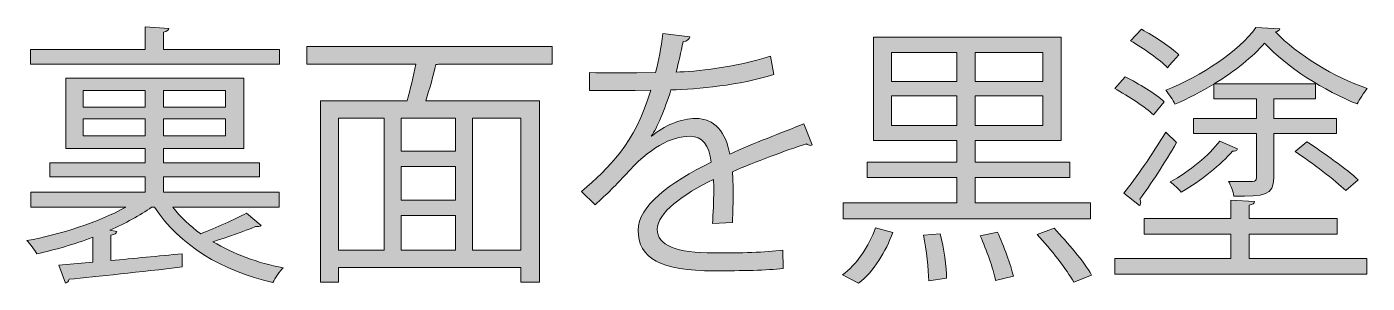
# Model space of a CAD drawing. Header units: millimetres. Extents: x 0 to 329, y 57 to 300.
# Drawn here: x 2.88 to 25.3, y 58 to 62.29 of the extents above; entities that cross this region are included whole.
import ezdxf

# ---------------------------------------------------------------- set-up
doc = ezdxf.new("R2010")
doc.units = ezdxf.units.MM
doc.header["$MEASUREMENT"] = 0
doc.layers.get('0').update_dxf_attribs({"lineweight": 0})

# ---------------------------------------------------------------- blocks, each defined once
blk = doc.blocks.new('Block_1')
at = {"true_color": 0x000000, "transparency": 33554687}
h = blk.add_hatch(color=18, dxfattribs=at)
h.dxf.hatch_style = 2
edge = h.paths.add_edge_path()
edge.add_spline(control_points=[(6.203, 60.468), (6.203, 60.468), (6.203, 60.752), (6.203, 60.752), (6.203, 60.752), (5.162, 60.752), (5.162, 60.752), (5.162, 60.752), (5.162, 60.468), (5.162, 60.468), (5.162, 60.468), (6.203, 60.468), (6.203, 60.468)], knot_values=[0, 0, 0, 0, 1, 1, 1, 2, 2, 2, 3, 3, 3, 4, 4, 4, 4], degree=3, periodic=0)
edge = h.paths.add_edge_path()
edge.add_spline(control_points=[(6.203, 60.945), (6.203, 60.945), (6.203, 61.225), (6.203, 61.225), (6.203, 61.225), (5.162, 61.225), (5.162, 61.225), (5.162, 61.225), (5.162, 60.945), (5.162, 60.945), (5.162, 60.945), (6.203, 60.945), (6.203, 60.945)], knot_values=[0, 0, 0, 0, 1, 1, 1, 2, 2, 2, 3, 3, 3, 4, 4, 4, 4], degree=3, periodic=0)
edge = h.paths.add_edge_path()
edge.add_spline(control_points=[(3.823, 60.468), (3.823, 60.468), (4.859, 60.468), (4.859, 60.468), (4.859, 60.468), (4.859, 60.752), (4.859, 60.752), (4.859, 60.752), (3.823, 60.752), (3.823, 60.752), (3.823, 60.752), (3.823, 60.468), (3.823, 60.468)], knot_values=[0, 0, 0, 0, 1, 1, 1, 2, 2, 2, 3, 3, 3, 4, 4, 4, 4], degree=3, periodic=0)
edge = h.paths.add_edge_path()
edge.add_spline(control_points=[(3.823, 61.225), (3.823, 61.225), (3.823, 60.945), (3.823, 60.945), (3.823, 60.945), (4.859, 60.945), (4.859, 60.945), (4.859, 60.945), (4.859, 61.225), (4.859, 61.225), (4.859, 61.225), (3.823, 61.225), (3.823, 61.225)], knot_values=[0, 0, 0, 0, 1, 1, 1, 2, 2, 2, 3, 3, 3, 4, 4, 4, 4], degree=3, periodic=0)
edge = h.paths.add_edge_path()
edge.add_spline(control_points=[(7.102, 61.912), (7.102, 61.912), (7.102, 61.665), (7.102, 61.665), (7.102, 61.665), (2.942, 61.665), (2.942, 61.665), (2.942, 61.665), (2.942, 61.912), (2.942, 61.912), (2.942, 61.912), (4.859, 61.912), (4.859, 61.912), (4.859, 61.912), (4.859, 62.288), (4.859, 62.288), (4.859, 62.288), (5.254, 62.261), (5.254, 62.261), (5.249, 62.234), (5.226, 62.211), (5.162, 62.201), (5.162, 62.201), (5.162, 61.912), (5.162, 61.912), (5.162, 61.912), (7.102, 61.912), (7.102, 61.912)], knot_values=[0, 0, 0, 0, 1, 1, 1, 2, 2, 2, 3, 3, 3, 4, 4, 4, 5, 5, 5, 6, 6, 6, 7, 7, 7, 8, 8, 8, 9, 9, 9, 9], degree=3, periodic=0)
edge = h.paths.add_edge_path()
edge.add_spline(control_points=[(6.795, 58.968), (6.777, 58.95), (6.753, 58.95), (6.703, 58.95), (6.519, 58.872), (6.235, 58.771), (5.992, 58.698), (6.332, 58.491), (6.735, 58.344), (7.166, 58.262), (7.107, 58.202), (7.029, 58.092), (6.992, 58.014), (6.148, 58.207), (5.424, 58.642), (5.015, 59.275), (5.015, 59.275), (4.965, 59.275), (4.965, 59.275), (4.772, 59.138), (4.529, 59.005), (4.268, 58.89), (4.268, 58.89), (4.383, 58.867), (4.383, 58.867), (4.373, 58.839), (4.35, 58.817), (4.286, 58.807), (4.286, 58.807), (4.286, 58.381), (4.286, 58.381), (4.662, 58.418), (5.075, 58.459), (5.478, 58.496), (5.478, 58.496), (5.478, 58.276), (5.478, 58.276), (4.786, 58.193), (4.043, 58.115), (3.584, 58.069), (3.58, 58.032), (3.557, 58.014), (3.525, 58.005), (3.525, 58.005), (3.415, 58.303), (3.415, 58.303), (3.415, 58.303), (3.984, 58.353), (3.984, 58.353), (3.984, 58.353), (3.984, 58.771), (3.984, 58.771), (3.671, 58.656), (3.346, 58.56), (3.048, 58.496), (3.007, 58.56), (2.933, 58.661), (2.878, 58.716), (3.429, 58.817), (4.08, 59.023), (4.534, 59.275), (4.534, 59.275), (2.947, 59.275), (2.947, 59.275), (2.947, 59.275), (2.947, 59.527), (2.947, 59.527), (2.947, 59.527), (4.859, 59.527), (4.859, 59.527), (4.859, 59.527), (4.859, 59.78), (4.859, 59.78), (4.859, 59.78), (3.264, 59.78), (3.264, 59.78), (3.264, 59.78), (3.264, 60.014), (3.264, 60.014), (3.264, 60.014), (4.859, 60.014), (4.859, 60.014), (4.859, 60.014), (4.859, 60.257), (4.859, 60.257), (4.859, 60.257), (3.53, 60.257), (3.53, 60.257), (3.53, 60.257), (3.53, 61.431), (3.53, 61.431), (3.53, 61.431), (6.506, 61.431), (6.506, 61.431), (6.506, 61.431), (6.506, 60.257), (6.506, 60.257), (6.506, 60.257), (5.162, 60.257), (5.162, 60.257), (5.162, 60.257), (5.162, 60.014), (5.162, 60.014), (5.162, 60.014), (6.767, 60.014), (6.767, 60.014), (6.767, 60.014), (6.767, 59.78), (6.767, 59.78), (6.767, 59.78), (5.162, 59.78), (5.162, 59.78), (5.162, 59.78), (5.162, 59.527), (5.162, 59.527), (5.162, 59.527), (7.098, 59.527), (7.098, 59.527), (7.098, 59.527), (7.098, 59.275), (7.098, 59.275), (7.098, 59.275), (5.323, 59.275), (5.323, 59.275), (5.446, 59.11), (5.602, 58.963), (5.786, 58.831), (6.043, 58.927), (6.359, 59.073), (6.552, 59.174), (6.552, 59.174), (6.795, 58.968), (6.795, 58.968)], knot_values=[0, 0, 0, 0, 1, 1, 1, 2, 2, 2, 3, 3, 3, 4, 4, 4, 5, 5, 5, 6, 6, 6, 7, 7, 7, 8, 8, 8, 9, 9, 9, 10, 10, 10, 11, 11, 11, 12, 12, 12, 13, 13, 13, 14, 14, 14, 15, 15, 15, 16, 16, 16, 17, 17, 17, 18, 18, 18, 19, 19, 19, 20, 20, 20, 21, 21, 21, 22, 22, 22, 23, 23, 23, 24, 24, 24, 25, 25, 25, 26, 26, 26, 27, 27, 27, 28, 28, 28, 29, 29, 29, 30, 30, 30, 31, 31, 31, 32, 32, 32, 33, 33, 33, 34, 34, 34, 35, 35, 35, 36, 36, 36, 37, 37, 37, 38, 38, 38, 39, 39, 39, 40, 40, 40, 41, 41, 41, 42, 42, 42, 43, 43, 43, 44, 44, 44, 44], degree=3, periodic=0)
h = blk.add_hatch(color=18, dxfattribs=at)
h.dxf.hatch_style = 2
edge = h.paths.add_edge_path()
edge.add_spline(control_points=[(16.013, 60.316), (16.004, 60.312), (15.995, 60.307), (15.986, 60.307), (15.958, 60.307), (15.935, 60.321), (15.917, 60.335), (15.568, 60.22), (15.059, 60.032), (14.679, 59.867), (14.687, 59.761), (14.692, 59.642), (14.692, 59.509), (14.692, 59.362), (14.687, 59.197), (14.679, 59.019), (14.679, 59.019), (14.344, 59), (14.344, 59), (14.357, 59.165), (14.366, 59.376), (14.366, 59.555), (14.366, 59.624), (14.366, 59.688), (14.362, 59.739), (13.844, 59.486), (13.422, 59.179), (13.422, 58.904), (13.422, 58.638), (13.738, 58.509), (14.371, 58.509), (14.816, 58.509), (15.229, 58.519), (15.522, 58.555), (15.522, 58.555), (15.527, 58.248), (15.527, 58.248), (15.256, 58.22), (14.844, 58.211), (14.371, 58.211), (13.491, 58.211), (13.101, 58.422), (13.101, 58.89), (13.101, 59.294), (13.633, 59.684), (14.321, 60.027), (14.293, 60.316), (14.165, 60.459), (13.981, 60.459), (13.646, 60.459), (13.298, 60.271), (12.885, 59.812), (12.757, 59.67), (12.578, 59.491), (12.381, 59.312), (12.381, 59.312), (12.156, 59.537), (12.156, 59.537), (12.615, 59.94), (13.046, 60.326), (13.312, 61.229), (13.312, 61.229), (13.055, 61.225), (13.055, 61.225), (13.055, 61.225), (12.289, 61.225), (12.289, 61.225), (12.289, 61.225), (12.289, 61.523), (12.289, 61.523), (12.569, 61.518), (12.894, 61.518), (13.082, 61.518), (13.082, 61.518), (13.394, 61.523), (13.394, 61.523), (13.445, 61.734), (13.486, 61.931), (13.518, 62.178), (13.518, 62.178), (13.967, 62.123), (13.967, 62.123), (13.958, 62.078), (13.922, 62.05), (13.853, 62.041), (13.821, 61.857), (13.779, 61.697), (13.738, 61.532), (14.05, 61.536), (14.72, 61.61), (15.316, 61.798), (15.316, 61.798), (15.371, 61.49), (15.371, 61.49), (14.798, 61.312), (14.105, 61.247), (13.651, 61.233), (13.541, 60.89), (13.426, 60.614), (13.321, 60.459), (13.321, 60.459), (13.325, 60.459), (13.325, 60.459), (13.527, 60.637), (13.83, 60.757), (14.064, 60.757), (14.376, 60.757), (14.573, 60.532), (14.633, 60.16), (15.018, 60.335), (15.504, 60.523), (15.871, 60.665), (15.871, 60.665), (16.013, 60.316), (16.013, 60.316)], knot_values=[0, 0, 0, 0, 1, 1, 1, 2, 2, 2, 3, 3, 3, 4, 4, 4, 5, 5, 5, 6, 6, 6, 7, 7, 7, 8, 8, 8, 9, 9, 9, 10, 10, 10, 11, 11, 11, 12, 12, 12, 13, 13, 13, 14, 14, 14, 15, 15, 15, 16, 16, 16, 17, 17, 17, 18, 18, 18, 19, 19, 19, 20, 20, 20, 21, 21, 21, 22, 22, 22, 23, 23, 23, 24, 24, 24, 25, 25, 25, 26, 26, 26, 27, 27, 27, 28, 28, 28, 29, 29, 29, 30, 30, 30, 31, 31, 31, 32, 32, 32, 33, 33, 33, 34, 34, 34, 35, 35, 35, 36, 36, 36, 37, 37, 37, 38, 38, 38, 38], degree=3, periodic=0)
h = blk.add_hatch(color=18, dxfattribs=at)
h.dxf.hatch_style = 2
edge = h.paths.add_edge_path()
edge.add_spline(control_points=[(20.388, 58.019), (20.269, 58.23), (20.008, 58.569), (19.778, 58.817), (19.778, 58.817), (20.058, 58.922), (20.058, 58.922), (20.287, 58.688), (20.562, 58.358), (20.686, 58.138), (20.686, 58.138), (20.388, 58.019), (20.388, 58.019)], knot_values=[0, 0, 0, 0, 1, 1, 1, 2, 2, 2, 3, 3, 3, 4, 4, 4, 4], degree=3, periodic=0)
edge = h.paths.add_edge_path()
edge.add_spline(control_points=[(19.081, 58.051), (19.04, 58.243), (18.93, 58.56), (18.824, 58.798), (18.824, 58.798), (19.113, 58.858), (19.113, 58.858), (19.219, 58.624), (19.334, 58.312), (19.379, 58.119), (19.379, 58.119), (19.081, 58.051), (19.081, 58.051)], knot_values=[0, 0, 0, 0, 1, 1, 1, 2, 2, 2, 3, 3, 3, 4, 4, 4, 4], degree=3, periodic=0)
edge = h.paths.add_edge_path()
edge.add_spline(control_points=[(19.87, 60.642), (19.87, 60.642), (19.87, 61.137), (19.87, 61.137), (19.87, 61.137), (18.737, 61.137), (18.737, 61.137), (18.737, 61.137), (18.737, 60.642), (18.737, 60.642), (18.737, 60.642), (19.87, 60.642), (19.87, 60.642)], knot_values=[0, 0, 0, 0, 1, 1, 1, 2, 2, 2, 3, 3, 3, 4, 4, 4, 4], degree=3, periodic=0)
edge = h.paths.add_edge_path()
edge.add_spline(control_points=[(19.87, 61.376), (19.87, 61.376), (19.87, 61.862), (19.87, 61.862), (19.87, 61.862), (18.737, 61.862), (18.737, 61.862), (18.737, 61.862), (18.737, 61.376), (18.737, 61.376), (18.737, 61.376), (19.87, 61.376), (19.87, 61.376)], knot_values=[0, 0, 0, 0, 1, 1, 1, 2, 2, 2, 3, 3, 3, 4, 4, 4, 4], degree=3, periodic=0)
edge = h.paths.add_edge_path()
edge.add_spline(control_points=[(17.962, 58.046), (17.958, 58.239), (17.926, 58.56), (17.875, 58.807), (17.875, 58.807), (18.155, 58.831), (18.155, 58.831), (18.214, 58.587), (18.26, 58.271), (18.26, 58.087), (18.26, 58.087), (17.962, 58.046), (17.962, 58.046)], knot_values=[0, 0, 0, 0, 1, 1, 1, 2, 2, 2, 3, 3, 3, 4, 4, 4, 4], degree=3, periodic=0)
edge = h.paths.add_edge_path()
edge.add_spline(control_points=[(17.338, 60.642), (17.338, 60.642), (18.43, 60.642), (18.43, 60.642), (18.43, 60.642), (18.43, 61.137), (18.43, 61.137), (18.43, 61.137), (17.338, 61.137), (17.338, 61.137), (17.338, 61.137), (17.338, 60.642), (17.338, 60.642)], knot_values=[0, 0, 0, 0, 1, 1, 1, 2, 2, 2, 3, 3, 3, 4, 4, 4, 4], degree=3, periodic=0)
edge = h.paths.add_edge_path()
edge.add_spline(control_points=[(17.338, 61.862), (17.338, 61.862), (17.338, 61.376), (17.338, 61.376), (17.338, 61.376), (18.43, 61.376), (18.43, 61.376), (18.43, 61.376), (18.43, 61.862), (18.43, 61.862), (18.43, 61.862), (17.338, 61.862), (17.338, 61.862)], knot_values=[0, 0, 0, 0, 1, 1, 1, 2, 2, 2, 3, 3, 3, 4, 4, 4, 4], degree=3, periodic=0)
edge = h.paths.add_edge_path()
edge.add_spline(control_points=[(20.668, 59.349), (20.668, 59.349), (20.668, 59.078), (20.668, 59.078), (20.668, 59.078), (16.531, 59.078), (16.531, 59.078), (16.531, 59.078), (16.531, 59.349), (16.531, 59.349), (16.531, 59.349), (18.43, 59.349), (18.43, 59.349), (18.43, 59.349), (18.43, 59.771), (18.43, 59.771), (18.43, 59.771), (16.93, 59.771), (16.93, 59.771), (16.93, 59.771), (16.93, 60.027), (16.93, 60.027), (16.93, 60.027), (18.43, 60.027), (18.43, 60.027), (18.43, 60.027), (18.43, 60.39), (18.43, 60.39), (18.43, 60.39), (17.04, 60.39), (17.04, 60.39), (17.04, 60.39), (17.04, 62.114), (17.04, 62.114), (17.04, 62.114), (20.177, 62.114), (20.177, 62.114), (20.177, 62.114), (20.177, 60.39), (20.177, 60.39), (20.177, 60.39), (18.737, 60.39), (18.737, 60.39), (18.737, 60.39), (18.737, 60.027), (18.737, 60.027), (18.737, 60.027), (20.32, 60.027), (20.32, 60.027), (20.32, 60.027), (20.32, 59.771), (20.32, 59.771), (20.32, 59.771), (18.737, 59.771), (18.737, 59.771), (18.737, 59.771), (18.737, 59.349), (18.737, 59.349), (18.737, 59.349), (20.668, 59.349), (20.668, 59.349)], knot_values=[0, 0, 0, 0, 1, 1, 1, 2, 2, 2, 3, 3, 3, 4, 4, 4, 5, 5, 5, 6, 6, 6, 7, 7, 7, 8, 8, 8, 9, 9, 9, 10, 10, 10, 11, 11, 11, 12, 12, 12, 13, 13, 13, 14, 14, 14, 15, 15, 15, 16, 16, 16, 17, 17, 17, 18, 18, 18, 19, 19, 19, 20, 20, 20, 20], degree=3, periodic=0)
edge = h.paths.add_edge_path()
edge.add_spline(control_points=[(17.361, 58.853), (17.246, 58.537), (17.045, 58.198), (16.788, 58.005), (16.788, 58.005), (16.518, 58.143), (16.518, 58.143), (16.756, 58.312), (16.962, 58.619), (17.073, 58.927), (17.073, 58.927), (17.361, 58.853), (17.361, 58.853)], knot_values=[0, 0, 0, 0, 1, 1, 1, 2, 2, 2, 3, 3, 3, 4, 4, 4, 4], degree=3, periodic=0)
h = blk.add_hatch(color=18, dxfattribs=at)
h.dxf.hatch_style = 2
edge = h.paths.add_edge_path()
edge.add_spline(control_points=[(24.938, 59.551), (24.754, 59.729), (24.383, 60.009), (24.089, 60.206), (24.089, 60.206), (24.287, 60.367), (24.287, 60.367), (24.575, 60.179), (24.951, 59.908), (25.144, 59.734), (25.144, 59.734), (24.938, 59.551), (24.938, 59.551)], knot_values=[0, 0, 0, 0, 1, 1, 1, 2, 2, 2, 3, 3, 3, 4, 4, 4, 4], degree=3, periodic=0)
edge = h.paths.add_edge_path()
edge.add_spline(control_points=[(23.126, 60.247), (23.112, 60.22), (23.085, 60.211), (23.044, 60.211), (22.855, 59.995), (22.521, 59.716), (22.186, 59.527), (22.14, 59.578), (22.062, 59.651), (22.002, 59.697), (22.324, 59.872), (22.649, 60.142), (22.828, 60.376), (22.828, 60.376), (23.126, 60.247), (23.126, 60.247)], knot_values=[0, 0, 0, 0, 1, 1, 1, 2, 2, 2, 3, 3, 3, 4, 4, 4, 5, 5, 5, 5], degree=3, periodic=0)
edge = h.paths.add_edge_path()
edge.add_spline(control_points=[(22.732, 61.087), (22.732, 61.087), (22.732, 61.33), (22.732, 61.33), (22.525, 61.206), (22.3, 61.092), (22.08, 60.995), (22.048, 61.064), (21.979, 61.169), (21.929, 61.229), (22.525, 61.463), (23.14, 61.876), (23.433, 62.275), (23.433, 62.275), (23.837, 62.256), (23.837, 62.256), (23.828, 62.234), (23.8, 62.211), (23.764, 62.206), (24.117, 61.821), (24.754, 61.445), (25.295, 61.257), (25.236, 61.188), (25.167, 61.078), (25.126, 61), (24.585, 61.215), (23.947, 61.614), (23.58, 62.018), (23.383, 61.788), (23.08, 61.546), (22.736, 61.334), (22.736, 61.334), (24.428, 61.334), (24.428, 61.334), (24.428, 61.334), (24.428, 61.087), (24.428, 61.087), (24.428, 61.087), (23.732, 61.087), (23.732, 61.087), (23.732, 61.087), (23.732, 60.757), (23.732, 60.757), (23.732, 60.757), (24.782, 60.757), (24.782, 60.757), (24.782, 60.757), (24.782, 60.504), (24.782, 60.504), (24.782, 60.504), (23.732, 60.504), (23.732, 60.504), (23.732, 60.504), (23.732, 59.766), (23.732, 59.766), (23.732, 59.468), (23.58, 59.459), (23.066, 59.459), (23.053, 59.532), (23.016, 59.638), (22.975, 59.706), (23.163, 59.702), (23.328, 59.702), (23.378, 59.702), (23.429, 59.706), (23.442, 59.72), (23.442, 59.766), (23.442, 59.766), (23.442, 60.504), (23.442, 60.504), (23.442, 60.504), (22.388, 60.504), (22.388, 60.504), (22.388, 60.504), (22.388, 60.757), (22.388, 60.757), (22.388, 60.757), (23.442, 60.757), (23.442, 60.757), (23.442, 60.757), (23.442, 61.087), (23.442, 61.087), (23.442, 61.087), (22.732, 61.087), (22.732, 61.087)], knot_values=[0, 0, 0, 0, 1, 1, 1, 2, 2, 2, 3, 3, 3, 4, 4, 4, 5, 5, 5, 6, 6, 6, 7, 7, 7, 8, 8, 8, 9, 9, 9, 10, 10, 10, 11, 11, 11, 12, 12, 12, 13, 13, 13, 14, 14, 14, 15, 15, 15, 16, 16, 16, 17, 17, 17, 18, 18, 18, 19, 19, 19, 20, 20, 20, 21, 21, 21, 22, 22, 22, 23, 23, 23, 24, 24, 24, 25, 25, 25, 26, 26, 26, 27, 27, 27, 28, 28, 28, 28], degree=3, periodic=0)
edge = h.paths.add_edge_path()
edge.add_spline(control_points=[(21.521, 62.247), (21.741, 62.128), (22.012, 61.949), (22.145, 61.821), (21.993, 61.655), (21.975, 61.628), (21.957, 61.605), (21.828, 61.738), (21.558, 61.926), (21.338, 62.054), (21.338, 62.054), (21.521, 62.247), (21.521, 62.247)], knot_values=[0, 0, 0, 0, 1, 1, 1, 2, 2, 2, 3, 3, 3, 4, 4, 4, 4], degree=3, periodic=0)
edge = h.paths.add_edge_path()
edge.add_spline(control_points=[(21.227, 59.509), (21.425, 59.757), (21.704, 60.16), (21.925, 60.527), (21.925, 60.527), (22.108, 60.358), (22.108, 60.358), (21.911, 60.018), (21.668, 59.642), (21.493, 59.408), (21.503, 59.39), (21.507, 59.372), (21.507, 59.358), (21.507, 59.339), (21.503, 59.321), (21.489, 59.303), (21.489, 59.303), (21.227, 59.509), (21.227, 59.509)], knot_values=[0, 0, 0, 0, 1, 1, 1, 2, 2, 2, 3, 3, 3, 4, 4, 4, 5, 5, 5, 6, 6, 6, 6], degree=3, periodic=0)
edge = h.paths.add_edge_path()
edge.add_spline(control_points=[(23.323, 58.826), (23.323, 58.826), (23.323, 58.418), (23.323, 58.418), (23.323, 58.418), (25.291, 58.418), (25.291, 58.418), (25.291, 58.418), (25.291, 58.156), (25.291, 58.156), (25.291, 58.156), (21.072, 58.156), (21.072, 58.156), (21.072, 58.156), (21.072, 58.418), (21.072, 58.418), (21.072, 58.418), (23.016, 58.418), (23.016, 58.418), (23.016, 58.418), (23.016, 58.826), (23.016, 58.826), (23.016, 58.826), (21.567, 58.826), (21.567, 58.826), (21.567, 58.826), (21.567, 59.083), (21.567, 59.083), (21.567, 59.083), (23.016, 59.083), (23.016, 59.083), (23.016, 59.083), (23.016, 59.394), (23.016, 59.394), (23.016, 59.394), (23.41, 59.372), (23.41, 59.372), (23.406, 59.339), (23.383, 59.317), (23.323, 59.307), (23.323, 59.307), (23.323, 59.083), (23.323, 59.083), (23.323, 59.083), (24.795, 59.083), (24.795, 59.083), (24.795, 59.083), (24.795, 58.826), (24.795, 58.826), (24.795, 58.826), (23.323, 58.826), (23.323, 58.826)], knot_values=[0, 0, 0, 0, 1, 1, 1, 2, 2, 2, 3, 3, 3, 4, 4, 4, 5, 5, 5, 6, 6, 6, 7, 7, 7, 8, 8, 8, 9, 9, 9, 10, 10, 10, 11, 11, 11, 12, 12, 12, 13, 13, 13, 14, 14, 14, 15, 15, 15, 16, 16, 16, 17, 17, 17, 17], degree=3, periodic=0)
edge = h.paths.add_edge_path()
edge.add_spline(control_points=[(21.25, 61.454), (21.475, 61.339), (21.759, 61.165), (21.902, 61.036), (21.902, 61.036), (21.723, 60.816), (21.723, 60.816), (21.585, 60.945), (21.301, 61.133), (21.072, 61.257), (21.072, 61.257), (21.25, 61.454), (21.25, 61.454)], knot_values=[0, 0, 0, 0, 1, 1, 1, 2, 2, 2, 3, 3, 3, 4, 4, 4, 4], degree=3, periodic=0)
h = blk.add_hatch(color=18, dxfattribs=at)
h.dxf.hatch_style = 2
edge = h.paths.add_edge_path()
edge.add_spline(control_points=[(11.142, 58.555), (11.142, 58.555), (11.142, 60.761), (11.142, 60.761), (11.142, 60.761), (10.331, 60.761), (10.331, 60.761), (10.331, 60.761), (10.331, 58.555), (10.331, 58.555), (10.331, 58.555), (11.142, 58.555), (11.142, 58.555)], knot_values=[0, 0, 0, 0, 1, 1, 1, 2, 2, 2, 3, 3, 3, 4, 4, 4, 4], degree=3, periodic=0)
edge = h.paths.add_edge_path()
edge.add_spline(control_points=[(9.138, 59.138), (9.138, 59.138), (9.138, 58.555), (9.138, 58.555), (9.138, 58.555), (10.046, 58.555), (10.046, 58.555), (10.046, 58.555), (10.046, 59.138), (10.046, 59.138), (10.046, 59.138), (9.138, 59.138), (9.138, 59.138)], knot_values=[0, 0, 0, 0, 1, 1, 1, 2, 2, 2, 3, 3, 3, 4, 4, 4, 4], degree=3, periodic=0)
edge = h.paths.add_edge_path()
edge.add_spline(control_points=[(10.046, 59.394), (10.046, 59.394), (10.046, 59.954), (10.046, 59.954), (10.046, 59.954), (9.138, 59.954), (9.138, 59.954), (9.138, 59.954), (9.138, 59.394), (9.138, 59.394), (9.138, 59.394), (10.046, 59.394), (10.046, 59.394)], knot_values=[0, 0, 0, 0, 1, 1, 1, 2, 2, 2, 3, 3, 3, 4, 4, 4, 4], degree=3, periodic=0)
edge = h.paths.add_edge_path()
edge.add_spline(control_points=[(10.046, 60.211), (10.046, 60.211), (10.046, 60.761), (10.046, 60.761), (10.046, 60.761), (9.138, 60.761), (9.138, 60.761), (9.138, 60.761), (9.138, 60.211), (9.138, 60.211), (9.138, 60.211), (10.046, 60.211), (10.046, 60.211)], knot_values=[0, 0, 0, 0, 1, 1, 1, 2, 2, 2, 3, 3, 3, 4, 4, 4, 4], degree=3, periodic=0)
edge = h.paths.add_edge_path()
edge.add_spline(control_points=[(8.093, 60.761), (8.093, 60.761), (8.093, 58.555), (8.093, 58.555), (8.093, 58.555), (8.854, 58.555), (8.854, 58.555), (8.854, 58.555), (8.854, 60.761), (8.854, 60.761), (8.854, 60.761), (8.093, 60.761), (8.093, 60.761)], knot_values=[0, 0, 0, 0, 1, 1, 1, 2, 2, 2, 3, 3, 3, 4, 4, 4, 4], degree=3, periodic=0)
edge = h.paths.add_edge_path()
edge.add_spline(control_points=[(11.665, 61.665), (11.665, 61.665), (9.762, 61.665), (9.762, 61.665), (9.753, 61.66), (9.739, 61.66), (9.721, 61.66), (9.679, 61.486), (9.615, 61.252), (9.551, 61.05), (9.551, 61.05), (11.454, 61.05), (11.454, 61.05), (11.454, 61.05), (11.454, 58.019), (11.454, 58.019), (11.454, 58.019), (11.142, 58.019), (11.142, 58.019), (11.142, 58.019), (11.142, 58.266), (11.142, 58.266), (11.142, 58.266), (8.093, 58.266), (8.093, 58.266), (8.093, 58.266), (8.093, 58.019), (8.093, 58.019), (8.093, 58.019), (7.79, 58.019), (7.79, 58.019), (7.79, 58.019), (7.79, 61.05), (7.79, 61.05), (7.79, 61.05), (9.239, 61.05), (9.239, 61.05), (9.29, 61.233), (9.344, 61.467), (9.386, 61.665), (9.386, 61.665), (7.561, 61.665), (7.561, 61.665), (7.561, 61.665), (7.561, 61.958), (7.561, 61.958), (7.561, 61.958), (11.665, 61.958), (11.665, 61.958), (11.665, 61.958), (11.665, 61.665), (11.665, 61.665)], knot_values=[0, 0, 0, 0, 1, 1, 1, 2, 2, 2, 3, 3, 3, 4, 4, 4, 5, 5, 5, 6, 6, 6, 7, 7, 7, 8, 8, 8, 9, 9, 9, 10, 10, 10, 11, 11, 11, 12, 12, 12, 13, 13, 13, 14, 14, 14, 15, 15, 15, 16, 16, 16, 17, 17, 17, 17], degree=3, periodic=0)
for points, knots in [([(7.102, 61.912), (7.102, 61.912), (7.102, 61.665), (7.102, 61.665), (7.102, 61.665), (2.942, 61.665), (2.942, 61.665), (2.942, 61.665), (2.942, 61.912), (2.942, 61.912), (2.942, 61.912), (4.859, 61.912), (4.859, 61.912), (4.859, 61.912), (4.859, 62.288), (4.859, 62.288), (4.859, 62.288), (5.254, 62.261), (5.254, 62.261), (5.249, 62.234), (5.226, 62.211), (5.162, 62.201), (5.162, 62.201), (5.162, 61.912), (5.162, 61.912), (5.162, 61.912), (7.102, 61.912), (7.102, 61.912)], [0, 0, 0, 0, 1, 1, 1, 2, 2, 2, 3, 3, 3, 4, 4, 4, 5, 5, 5, 6, 6, 6, 7, 7, 7, 8, 8, 8, 9, 9, 9, 9]), ([(16.013, 60.316), (16.004, 60.312), (15.995, 60.307), (15.986, 60.307), (15.958, 60.307), (15.935, 60.321), (15.917, 60.335), (15.568, 60.22), (15.059, 60.032), (14.679, 59.867), (14.687, 59.761), (14.692, 59.642), (14.692, 59.509), (14.692, 59.362), (14.687, 59.197), (14.679, 59.019), (14.679, 59.019), (14.344, 59), (14.344, 59), (14.357, 59.165), (14.366, 59.376), (14.366, 59.555), (14.366, 59.624), (14.366, 59.688), (14.362, 59.739), (13.844, 59.486), (13.422, 59.179), (13.422, 58.904), (13.422, 58.638), (13.738, 58.509), (14.371, 58.509), (14.816, 58.509), (15.229, 58.519), (15.522, 58.555), (15.522, 58.555), (15.527, 58.248), (15.527, 58.248), (15.256, 58.22), (14.844, 58.211), (14.371, 58.211), (13.491, 58.211), (13.101, 58.422), (13.101, 58.89), (13.101, 59.294), (13.633, 59.684), (14.321, 60.027), (14.293, 60.316), (14.165, 60.459), (13.981, 60.459), (13.646, 60.459), (13.298, 60.271), (12.885, 59.812), (12.757, 59.67), (12.578, 59.491), (12.381, 59.312), (12.381, 59.312), (12.156, 59.537), (12.156, 59.537), (12.615, 59.94), (13.046, 60.326), (13.312, 61.229), (13.312, 61.229), (13.055, 61.225), (13.055, 61.225), (13.055, 61.225), (12.289, 61.225), (12.289, 61.225), (12.289, 61.225), (12.289, 61.523), (12.289, 61.523), (12.569, 61.518), (12.894, 61.518), (13.082, 61.518), (13.082, 61.518), (13.394, 61.523), (13.394, 61.523), (13.445, 61.734), (13.486, 61.931), (13.518, 62.178), (13.518, 62.178), (13.967, 62.123), (13.967, 62.123), (13.958, 62.078), (13.922, 62.05), (13.853, 62.041), (13.821, 61.857), (13.779, 61.697), (13.738, 61.532), (14.05, 61.536), (14.72, 61.61), (15.316, 61.798), (15.316, 61.798), (15.371, 61.49), (15.371, 61.49), (14.798, 61.312), (14.105, 61.247), (13.651, 61.233), (13.541, 60.89), (13.426, 60.614), (13.321, 60.459), (13.321, 60.459), (13.325, 60.459), (13.325, 60.459), (13.527, 60.637), (13.83, 60.757), (14.064, 60.757), (14.376, 60.757), (14.573, 60.532), (14.633, 60.16), (15.018, 60.335), (15.504, 60.523), (15.871, 60.665), (15.871, 60.665), (16.013, 60.316), (16.013, 60.316)], [0, 0, 0, 0, 1, 1, 1, 2, 2, 2, 3, 3, 3, 4, 4, 4, 5, 5, 5, 6, 6, 6, 7, 7, 7, 8, 8, 8, 9, 9, 9, 10, 10, 10, 11, 11, 11, 12, 12, 12, 13, 13, 13, 14, 14, 14, 15, 15, 15, 16, 16, 16, 17, 17, 17, 18, 18, 18, 19, 19, 19, 20, 20, 20, 21, 21, 21, 22, 22, 22, 23, 23, 23, 24, 24, 24, 25, 25, 25, 26, 26, 26, 27, 27, 27, 28, 28, 28, 29, 29, 29, 30, 30, 30, 31, 31, 31, 32, 32, 32, 33, 33, 33, 34, 34, 34, 35, 35, 35, 36, 36, 36, 37, 37, 37, 38, 38, 38, 38]), ([(20.668, 59.349), (20.668, 59.349), (20.668, 59.078), (20.668, 59.078), (20.668, 59.078), (16.531, 59.078), (16.531, 59.078), (16.531, 59.078), (16.531, 59.349), (16.531, 59.349), (16.531, 59.349), (18.43, 59.349), (18.43, 59.349), (18.43, 59.349), (18.43, 59.771), (18.43, 59.771), (18.43, 59.771), (16.93, 59.771), (16.93, 59.771), (16.93, 59.771), (16.93, 60.027), (16.93, 60.027), (16.93, 60.027), (18.43, 60.027), (18.43, 60.027), (18.43, 60.027), (18.43, 60.39), (18.43, 60.39), (18.43, 60.39), (17.04, 60.39), (17.04, 60.39), (17.04, 60.39), (17.04, 62.114), (17.04, 62.114), (17.04, 62.114), (20.177, 62.114), (20.177, 62.114), (20.177, 62.114), (20.177, 60.39), (20.177, 60.39), (20.177, 60.39), (18.737, 60.39), (18.737, 60.39), (18.737, 60.39), (18.737, 60.027), (18.737, 60.027), (18.737, 60.027), (20.32, 60.027), (20.32, 60.027), (20.32, 60.027), (20.32, 59.771), (20.32, 59.771), (20.32, 59.771), (18.737, 59.771), (18.737, 59.771), (18.737, 59.771), (18.737, 59.349), (18.737, 59.349), (18.737, 59.349), (20.668, 59.349), (20.668, 59.349)], [0, 0, 0, 0, 1, 1, 1, 2, 2, 2, 3, 3, 3, 4, 4, 4, 5, 5, 5, 6, 6, 6, 7, 7, 7, 8, 8, 8, 9, 9, 9, 10, 10, 10, 11, 11, 11, 12, 12, 12, 13, 13, 13, 14, 14, 14, 15, 15, 15, 16, 16, 16, 17, 17, 17, 18, 18, 18, 19, 19, 19, 20, 20, 20, 20]), ([(21.521, 62.247), (21.741, 62.128), (22.012, 61.949), (22.145, 61.821), (21.993, 61.655), (21.975, 61.628), (21.957, 61.605), (21.828, 61.738), (21.558, 61.926), (21.338, 62.054), (21.338, 62.054), (21.521, 62.247), (21.521, 62.247)], [0, 0, 0, 0, 1, 1, 1, 2, 2, 2, 3, 3, 3, 4, 4, 4, 4]), ([(22.732, 61.087), (22.732, 61.087), (22.732, 61.33), (22.732, 61.33), (22.525, 61.206), (22.3, 61.092), (22.08, 60.995), (22.048, 61.064), (21.979, 61.169), (21.929, 61.229), (22.525, 61.463), (23.14, 61.876), (23.433, 62.275), (23.433, 62.275), (23.837, 62.256), (23.837, 62.256), (23.828, 62.234), (23.8, 62.211), (23.764, 62.206), (24.117, 61.821), (24.754, 61.445), (25.295, 61.257), (25.236, 61.188), (25.167, 61.078), (25.126, 61), (24.585, 61.215), (23.947, 61.614), (23.58, 62.018), (23.383, 61.788), (23.08, 61.546), (22.736, 61.334), (22.736, 61.334), (24.428, 61.334), (24.428, 61.334), (24.428, 61.334), (24.428, 61.087), (24.428, 61.087), (24.428, 61.087), (23.732, 61.087), (23.732, 61.087), (23.732, 61.087), (23.732, 60.757), (23.732, 60.757), (23.732, 60.757), (24.782, 60.757), (24.782, 60.757), (24.782, 60.757), (24.782, 60.504), (24.782, 60.504), (24.782, 60.504), (23.732, 60.504), (23.732, 60.504), (23.732, 60.504), (23.732, 59.766), (23.732, 59.766), (23.732, 59.468), (23.58, 59.459), (23.066, 59.459), (23.053, 59.532), (23.016, 59.638), (22.975, 59.706), (23.163, 59.702), (23.328, 59.702), (23.378, 59.702), (23.429, 59.706), (23.442, 59.72), (23.442, 59.766), (23.442, 59.766), (23.442, 60.504), (23.442, 60.504), (23.442, 60.504), (22.388, 60.504), (22.388, 60.504), (22.388, 60.504), (22.388, 60.757), (22.388, 60.757), (22.388, 60.757), (23.442, 60.757), (23.442, 60.757), (23.442, 60.757), (23.442, 61.087), (23.442, 61.087), (23.442, 61.087), (22.732, 61.087), (22.732, 61.087)], [0, 0, 0, 0, 1, 1, 1, 2, 2, 2, 3, 3, 3, 4, 4, 4, 5, 5, 5, 6, 6, 6, 7, 7, 7, 8, 8, 8, 9, 9, 9, 10, 10, 10, 11, 11, 11, 12, 12, 12, 13, 13, 13, 14, 14, 14, 15, 15, 15, 16, 16, 16, 17, 17, 17, 18, 18, 18, 19, 19, 19, 20, 20, 20, 21, 21, 21, 22, 22, 22, 23, 23, 23, 24, 24, 24, 25, 25, 25, 26, 26, 26, 27, 27, 27, 28, 28, 28, 28]), ([(11.665, 61.665), (11.665, 61.665), (9.762, 61.665), (9.762, 61.665), (9.753, 61.66), (9.739, 61.66), (9.721, 61.66), (9.679, 61.486), (9.615, 61.252), (9.551, 61.05), (9.551, 61.05), (11.454, 61.05), (11.454, 61.05), (11.454, 61.05), (11.454, 58.019), (11.454, 58.019), (11.454, 58.019), (11.142, 58.019), (11.142, 58.019), (11.142, 58.019), (11.142, 58.266), (11.142, 58.266), (11.142, 58.266), (8.093, 58.266), (8.093, 58.266), (8.093, 58.266), (8.093, 58.019), (8.093, 58.019), (8.093, 58.019), (7.79, 58.019), (7.79, 58.019), (7.79, 58.019), (7.79, 61.05), (7.79, 61.05), (7.79, 61.05), (9.239, 61.05), (9.239, 61.05), (9.29, 61.233), (9.344, 61.467), (9.386, 61.665), (9.386, 61.665), (7.561, 61.665), (7.561, 61.665), (7.561, 61.665), (7.561, 61.958), (7.561, 61.958), (7.561, 61.958), (11.665, 61.958), (11.665, 61.958), (11.665, 61.958), (11.665, 61.665), (11.665, 61.665)], [0, 0, 0, 0, 1, 1, 1, 2, 2, 2, 3, 3, 3, 4, 4, 4, 5, 5, 5, 6, 6, 6, 7, 7, 7, 8, 8, 8, 9, 9, 9, 10, 10, 10, 11, 11, 11, 12, 12, 12, 13, 13, 13, 14, 14, 14, 15, 15, 15, 16, 16, 16, 17, 17, 17, 17]), ([(17.338, 61.862), (17.338, 61.862), (17.338, 61.376), (17.338, 61.376), (17.338, 61.376), (18.43, 61.376), (18.43, 61.376), (18.43, 61.376), (18.43, 61.862), (18.43, 61.862), (18.43, 61.862), (17.338, 61.862), (17.338, 61.862)], [0, 0, 0, 0, 1, 1, 1, 2, 2, 2, 3, 3, 3, 4, 4, 4, 4]), ([(19.87, 61.376), (19.87, 61.376), (19.87, 61.862), (19.87, 61.862), (19.87, 61.862), (18.737, 61.862), (18.737, 61.862), (18.737, 61.862), (18.737, 61.376), (18.737, 61.376), (18.737, 61.376), (19.87, 61.376), (19.87, 61.376)], [0, 0, 0, 0, 1, 1, 1, 2, 2, 2, 3, 3, 3, 4, 4, 4, 4]), ([(6.795, 58.968), (6.777, 58.95), (6.753, 58.95), (6.703, 58.95), (6.519, 58.872), (6.235, 58.771), (5.992, 58.698), (6.332, 58.491), (6.735, 58.344), (7.166, 58.262), (7.107, 58.202), (7.029, 58.092), (6.992, 58.014), (6.148, 58.207), (5.424, 58.642), (5.015, 59.275), (5.015, 59.275), (4.965, 59.275), (4.965, 59.275), (4.772, 59.138), (4.529, 59.005), (4.268, 58.89), (4.268, 58.89), (4.383, 58.867), (4.383, 58.867), (4.373, 58.839), (4.35, 58.817), (4.286, 58.807), (4.286, 58.807), (4.286, 58.381), (4.286, 58.381), (4.662, 58.418), (5.075, 58.459), (5.478, 58.496), (5.478, 58.496), (5.478, 58.276), (5.478, 58.276), (4.786, 58.193), (4.043, 58.115), (3.584, 58.069), (3.58, 58.032), (3.557, 58.014), (3.525, 58.005), (3.525, 58.005), (3.415, 58.303), (3.415, 58.303), (3.415, 58.303), (3.984, 58.353), (3.984, 58.353), (3.984, 58.353), (3.984, 58.771), (3.984, 58.771), (3.671, 58.656), (3.346, 58.56), (3.048, 58.496), (3.007, 58.56), (2.933, 58.661), (2.878, 58.716), (3.429, 58.817), (4.08, 59.023), (4.534, 59.275), (4.534, 59.275), (2.947, 59.275), (2.947, 59.275), (2.947, 59.275), (2.947, 59.527), (2.947, 59.527), (2.947, 59.527), (4.859, 59.527), (4.859, 59.527), (4.859, 59.527), (4.859, 59.78), (4.859, 59.78), (4.859, 59.78), (3.264, 59.78), (3.264, 59.78), (3.264, 59.78), (3.264, 60.014), (3.264, 60.014), (3.264, 60.014), (4.859, 60.014), (4.859, 60.014), (4.859, 60.014), (4.859, 60.257), (4.859, 60.257), (4.859, 60.257), (3.53, 60.257), (3.53, 60.257), (3.53, 60.257), (3.53, 61.431), (3.53, 61.431), (3.53, 61.431), (6.506, 61.431), (6.506, 61.431), (6.506, 61.431), (6.506, 60.257), (6.506, 60.257), (6.506, 60.257), (5.162, 60.257), (5.162, 60.257), (5.162, 60.257), (5.162, 60.014), (5.162, 60.014), (5.162, 60.014), (6.767, 60.014), (6.767, 60.014), (6.767, 60.014), (6.767, 59.78), (6.767, 59.78), (6.767, 59.78), (5.162, 59.78), (5.162, 59.78), (5.162, 59.78), (5.162, 59.527), (5.162, 59.527), (5.162, 59.527), (7.098, 59.527), (7.098, 59.527), (7.098, 59.527), (7.098, 59.275), (7.098, 59.275), (7.098, 59.275), (5.323, 59.275), (5.323, 59.275), (5.446, 59.11), (5.602, 58.963), (5.786, 58.831), (6.043, 58.927), (6.359, 59.073), (6.552, 59.174), (6.552, 59.174), (6.795, 58.968), (6.795, 58.968)], [0, 0, 0, 0, 1, 1, 1, 2, 2, 2, 3, 3, 3, 4, 4, 4, 5, 5, 5, 6, 6, 6, 7, 7, 7, 8, 8, 8, 9, 9, 9, 10, 10, 10, 11, 11, 11, 12, 12, 12, 13, 13, 13, 14, 14, 14, 15, 15, 15, 16, 16, 16, 17, 17, 17, 18, 18, 18, 19, 19, 19, 20, 20, 20, 21, 21, 21, 22, 22, 22, 23, 23, 23, 24, 24, 24, 25, 25, 25, 26, 26, 26, 27, 27, 27, 28, 28, 28, 29, 29, 29, 30, 30, 30, 31, 31, 31, 32, 32, 32, 33, 33, 33, 34, 34, 34, 35, 35, 35, 36, 36, 36, 37, 37, 37, 38, 38, 38, 39, 39, 39, 40, 40, 40, 41, 41, 41, 42, 42, 42, 43, 43, 43, 44, 44, 44, 44]), ([(21.25, 61.454), (21.475, 61.339), (21.759, 61.165), (21.902, 61.036), (21.902, 61.036), (21.723, 60.816), (21.723, 60.816), (21.585, 60.945), (21.301, 61.133), (21.072, 61.257), (21.072, 61.257), (21.25, 61.454), (21.25, 61.454)], [0, 0, 0, 0, 1, 1, 1, 2, 2, 2, 3, 3, 3, 4, 4, 4, 4]), ([(3.823, 61.225), (3.823, 61.225), (3.823, 60.945), (3.823, 60.945), (3.823, 60.945), (4.859, 60.945), (4.859, 60.945), (4.859, 60.945), (4.859, 61.225), (4.859, 61.225), (4.859, 61.225), (3.823, 61.225), (3.823, 61.225)], [0, 0, 0, 0, 1, 1, 1, 2, 2, 2, 3, 3, 3, 4, 4, 4, 4]), ([(6.203, 60.945), (6.203, 60.945), (6.203, 61.225), (6.203, 61.225), (6.203, 61.225), (5.162, 61.225), (5.162, 61.225), (5.162, 61.225), (5.162, 60.945), (5.162, 60.945), (5.162, 60.945), (6.203, 60.945), (6.203, 60.945)], [0, 0, 0, 0, 1, 1, 1, 2, 2, 2, 3, 3, 3, 4, 4, 4, 4]), ([(17.338, 60.642), (17.338, 60.642), (18.43, 60.642), (18.43, 60.642), (18.43, 60.642), (18.43, 61.137), (18.43, 61.137), (18.43, 61.137), (17.338, 61.137), (17.338, 61.137), (17.338, 61.137), (17.338, 60.642), (17.338, 60.642)], [0, 0, 0, 0, 1, 1, 1, 2, 2, 2, 3, 3, 3, 4, 4, 4, 4]), ([(19.87, 60.642), (19.87, 60.642), (19.87, 61.137), (19.87, 61.137), (19.87, 61.137), (18.737, 61.137), (18.737, 61.137), (18.737, 61.137), (18.737, 60.642), (18.737, 60.642), (18.737, 60.642), (19.87, 60.642), (19.87, 60.642)], [0, 0, 0, 0, 1, 1, 1, 2, 2, 2, 3, 3, 3, 4, 4, 4, 4]), ([(3.823, 60.468), (3.823, 60.468), (4.859, 60.468), (4.859, 60.468), (4.859, 60.468), (4.859, 60.752), (4.859, 60.752), (4.859, 60.752), (3.823, 60.752), (3.823, 60.752), (3.823, 60.752), (3.823, 60.468), (3.823, 60.468)], [0, 0, 0, 0, 1, 1, 1, 2, 2, 2, 3, 3, 3, 4, 4, 4, 4]), ([(6.203, 60.468), (6.203, 60.468), (6.203, 60.752), (6.203, 60.752), (6.203, 60.752), (5.162, 60.752), (5.162, 60.752), (5.162, 60.752), (5.162, 60.468), (5.162, 60.468), (5.162, 60.468), (6.203, 60.468), (6.203, 60.468)], [0, 0, 0, 0, 1, 1, 1, 2, 2, 2, 3, 3, 3, 4, 4, 4, 4]), ([(8.093, 60.761), (8.093, 60.761), (8.093, 58.555), (8.093, 58.555), (8.093, 58.555), (8.854, 58.555), (8.854, 58.555), (8.854, 58.555), (8.854, 60.761), (8.854, 60.761), (8.854, 60.761), (8.093, 60.761), (8.093, 60.761)], [0, 0, 0, 0, 1, 1, 1, 2, 2, 2, 3, 3, 3, 4, 4, 4, 4]), ([(10.046, 60.211), (10.046, 60.211), (10.046, 60.761), (10.046, 60.761), (10.046, 60.761), (9.138, 60.761), (9.138, 60.761), (9.138, 60.761), (9.138, 60.211), (9.138, 60.211), (9.138, 60.211), (10.046, 60.211), (10.046, 60.211)], [0, 0, 0, 0, 1, 1, 1, 2, 2, 2, 3, 3, 3, 4, 4, 4, 4]), ([(11.142, 58.555), (11.142, 58.555), (11.142, 60.761), (11.142, 60.761), (11.142, 60.761), (10.331, 60.761), (10.331, 60.761), (10.331, 60.761), (10.331, 58.555), (10.331, 58.555), (10.331, 58.555), (11.142, 58.555), (11.142, 58.555)], [0, 0, 0, 0, 1, 1, 1, 2, 2, 2, 3, 3, 3, 4, 4, 4, 4]), ([(21.227, 59.509), (21.425, 59.757), (21.704, 60.16), (21.925, 60.527), (21.925, 60.527), (22.108, 60.358), (22.108, 60.358), (21.911, 60.018), (21.668, 59.642), (21.493, 59.408), (21.503, 59.39), (21.507, 59.372), (21.507, 59.358), (21.507, 59.339), (21.503, 59.321), (21.489, 59.303), (21.489, 59.303), (21.227, 59.509), (21.227, 59.509)], [0, 0, 0, 0, 1, 1, 1, 2, 2, 2, 3, 3, 3, 4, 4, 4, 5, 5, 5, 6, 6, 6, 6]), ([(23.126, 60.247), (23.112, 60.22), (23.085, 60.211), (23.044, 60.211), (22.855, 59.995), (22.521, 59.716), (22.186, 59.527), (22.14, 59.578), (22.062, 59.651), (22.002, 59.697), (22.324, 59.872), (22.649, 60.142), (22.828, 60.376), (22.828, 60.376), (23.126, 60.247), (23.126, 60.247)], [0, 0, 0, 0, 1, 1, 1, 2, 2, 2, 3, 3, 3, 4, 4, 4, 5, 5, 5, 5]), ([(24.938, 59.551), (24.754, 59.729), (24.383, 60.009), (24.089, 60.206), (24.089, 60.206), (24.287, 60.367), (24.287, 60.367), (24.575, 60.179), (24.951, 59.908), (25.144, 59.734), (25.144, 59.734), (24.938, 59.551), (24.938, 59.551)], [0, 0, 0, 0, 1, 1, 1, 2, 2, 2, 3, 3, 3, 4, 4, 4, 4]), ([(10.046, 59.394), (10.046, 59.394), (10.046, 59.954), (10.046, 59.954), (10.046, 59.954), (9.138, 59.954), (9.138, 59.954), (9.138, 59.954), (9.138, 59.394), (9.138, 59.394), (9.138, 59.394), (10.046, 59.394), (10.046, 59.394)], [0, 0, 0, 0, 1, 1, 1, 2, 2, 2, 3, 3, 3, 4, 4, 4, 4]), ([(23.323, 58.826), (23.323, 58.826), (23.323, 58.418), (23.323, 58.418), (23.323, 58.418), (25.291, 58.418), (25.291, 58.418), (25.291, 58.418), (25.291, 58.156), (25.291, 58.156), (25.291, 58.156), (21.072, 58.156), (21.072, 58.156), (21.072, 58.156), (21.072, 58.418), (21.072, 58.418), (21.072, 58.418), (23.016, 58.418), (23.016, 58.418), (23.016, 58.418), (23.016, 58.826), (23.016, 58.826), (23.016, 58.826), (21.567, 58.826), (21.567, 58.826), (21.567, 58.826), (21.567, 59.083), (21.567, 59.083), (21.567, 59.083), (23.016, 59.083), (23.016, 59.083), (23.016, 59.083), (23.016, 59.394), (23.016, 59.394), (23.016, 59.394), (23.41, 59.372), (23.41, 59.372), (23.406, 59.339), (23.383, 59.317), (23.323, 59.307), (23.323, 59.307), (23.323, 59.083), (23.323, 59.083), (23.323, 59.083), (24.795, 59.083), (24.795, 59.083), (24.795, 59.083), (24.795, 58.826), (24.795, 58.826), (24.795, 58.826), (23.323, 58.826), (23.323, 58.826)], [0, 0, 0, 0, 1, 1, 1, 2, 2, 2, 3, 3, 3, 4, 4, 4, 5, 5, 5, 6, 6, 6, 7, 7, 7, 8, 8, 8, 9, 9, 9, 10, 10, 10, 11, 11, 11, 12, 12, 12, 13, 13, 13, 14, 14, 14, 15, 15, 15, 16, 16, 16, 17, 17, 17, 17]), ([(9.138, 59.138), (9.138, 59.138), (9.138, 58.555), (9.138, 58.555), (9.138, 58.555), (10.046, 58.555), (10.046, 58.555), (10.046, 58.555), (10.046, 59.138), (10.046, 59.138), (10.046, 59.138), (9.138, 59.138), (9.138, 59.138)], [0, 0, 0, 0, 1, 1, 1, 2, 2, 2, 3, 3, 3, 4, 4, 4, 4]), ([(17.361, 58.853), (17.246, 58.537), (17.045, 58.198), (16.788, 58.005), (16.788, 58.005), (16.518, 58.143), (16.518, 58.143), (16.756, 58.312), (16.962, 58.619), (17.073, 58.927), (17.073, 58.927), (17.361, 58.853), (17.361, 58.853)], [0, 0, 0, 0, 1, 1, 1, 2, 2, 2, 3, 3, 3, 4, 4, 4, 4]), ([(17.962, 58.046), (17.958, 58.239), (17.926, 58.56), (17.875, 58.807), (17.875, 58.807), (18.155, 58.831), (18.155, 58.831), (18.214, 58.587), (18.26, 58.271), (18.26, 58.087), (18.26, 58.087), (17.962, 58.046), (17.962, 58.046)], [0, 0, 0, 0, 1, 1, 1, 2, 2, 2, 3, 3, 3, 4, 4, 4, 4]), ([(19.081, 58.051), (19.04, 58.243), (18.93, 58.56), (18.824, 58.798), (18.824, 58.798), (19.113, 58.858), (19.113, 58.858), (19.219, 58.624), (19.334, 58.312), (19.379, 58.119), (19.379, 58.119), (19.081, 58.051), (19.081, 58.051)], [0, 0, 0, 0, 1, 1, 1, 2, 2, 2, 3, 3, 3, 4, 4, 4, 4]), ([(20.388, 58.019), (20.269, 58.23), (20.008, 58.569), (19.778, 58.817), (19.778, 58.817), (20.058, 58.922), (20.058, 58.922), (20.287, 58.688), (20.562, 58.358), (20.686, 58.138), (20.686, 58.138), (20.388, 58.019), (20.388, 58.019)], [0, 0, 0, 0, 1, 1, 1, 2, 2, 2, 3, 3, 3, 4, 4, 4, 4])]:
    blk.add_open_spline(points, degree=3, knots=knots)

msp = doc.modelspace()

# ---------------------------------------------------------------- block references
msp.add_blockref('Block_1', (0, 0))

doc.saveas('drawing.dxf')
